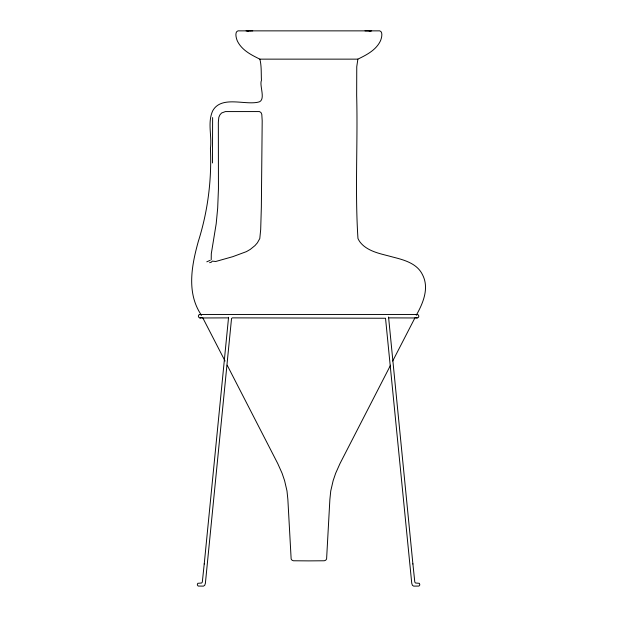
<?xml version="1.0" encoding="UTF-8"?>
<svg xmlns="http://www.w3.org/2000/svg" width="617" height="617" viewBox="0 0 617 617"><rect width="100%" height="100%" fill="white"/><g stroke="black" fill="none" stroke-linecap="round" stroke-linejoin="round"><path stroke-width="0.93" d="M212.479 162.973L212.618 117.562M228.568 317.292L204.227 564.031M204.242 563.791L202.314 582.124L201.612 583.011L197.772 583.32L197.278 584.87L198.188 586.065L203.502 586.119L204.721 585.294L205.384 583.296L231.537 318.495L232.331 317.871L385.525 318.249L411.747 583.296L412.403 585.294L413.621 586.119L418.935 586.065L419.845 584.87L419.352 583.32L415.519 583.011L414.809 582.124L412.881 563.791M388.509 317.447L388.556 317.03L412.904 564.031M357.875 59.139L259.865 59.139C251.296 54.952 242.134 50.355 237.576 41.439C236.087 38.501 233.766 29.608 240.013 30.865L377.727 30.865C383.982 29.608 381.661 38.501 380.172 41.439C375.614 50.355 366.452 54.952 357.875 59.139L356.757 66.713L356.665 95.542C357.906 143.129 354.86 190.962 357.96 238.463C359.256 241.602 361.593 244.178 364.207 246.291C372.29 252.6 382.717 254.204 392.327 256.927C403.657 259.811 416.953 263.197 422.491 274.696C429.471 288.054 423.092 303.194 416.313 315.179M209.595 262.695L211.639 262.04L212.055 261.122L215.742 261.485L232.763 256.68L246.445 251.62L250.247 249.415L254.968 245.605L257.382 242.843L259.788 238.555L260.683 229.617L261.346 207.273L262.194 120.778L261.801 114.407L261.006 112.579L259.487 111.569L225.382 111.584L221.603 112.996L219.945 114.839L218.85 117.238L218.341 122.135L218.441 188.91L217.685 208.091L216.189 223.77L211.292 253.764L211.207 259.664M415.033 317.693L392.697 361.045M390.546 365.21L339.998 463.56L335.663 473.254L333.141 480.666L330.751 490.962L329.871 499.492L326.594 559.025L325.683 560.236L324.295 560.768L308.878 560.884L293.445 560.768L292.057 560.236L291.147 559.025L287.869 499.492L286.99 490.962L284.599 480.666L282.085 473.254L277.75 463.56L227.195 365.21M201.258 317.462C198.882 319.714 196.754 314.554 200.016 314.462L417.107 314.462L418.349 314.978L418.866 316.22L418.349 317.462L417.107 317.979L388.818 317.878M416.136 314.755L417.107 314.462M206.788 261.824L210.25 260.297M369.236 31.182L371.681 30.865M247.317 30.865L250.047 30.85M365.002 30.865L370.408 30.865M228.313 317.878L200.016 317.979M250.024 30.85L252.746 30.865M246.067 30.865L248.512 31.182M417.107 317.979L415.873 317.462M200.016 314.462L201.258 314.971M225.051 361.045L202.708 317.693M201.427 315.179C186.28 293.067 191.663 265.379 198.319 241.417C207.798 211.376 211.816 180.025 210.428 148.543C212.109 136.257 207.32 122.598 212.672 110.875C221.225 95.373 244.394 105.229 258.068 102.191C266.606 100.88 259.032 85.331 261.454 80.395C261.068 73.33 261.647 66.058 259.865 59.139"/></g></svg>
